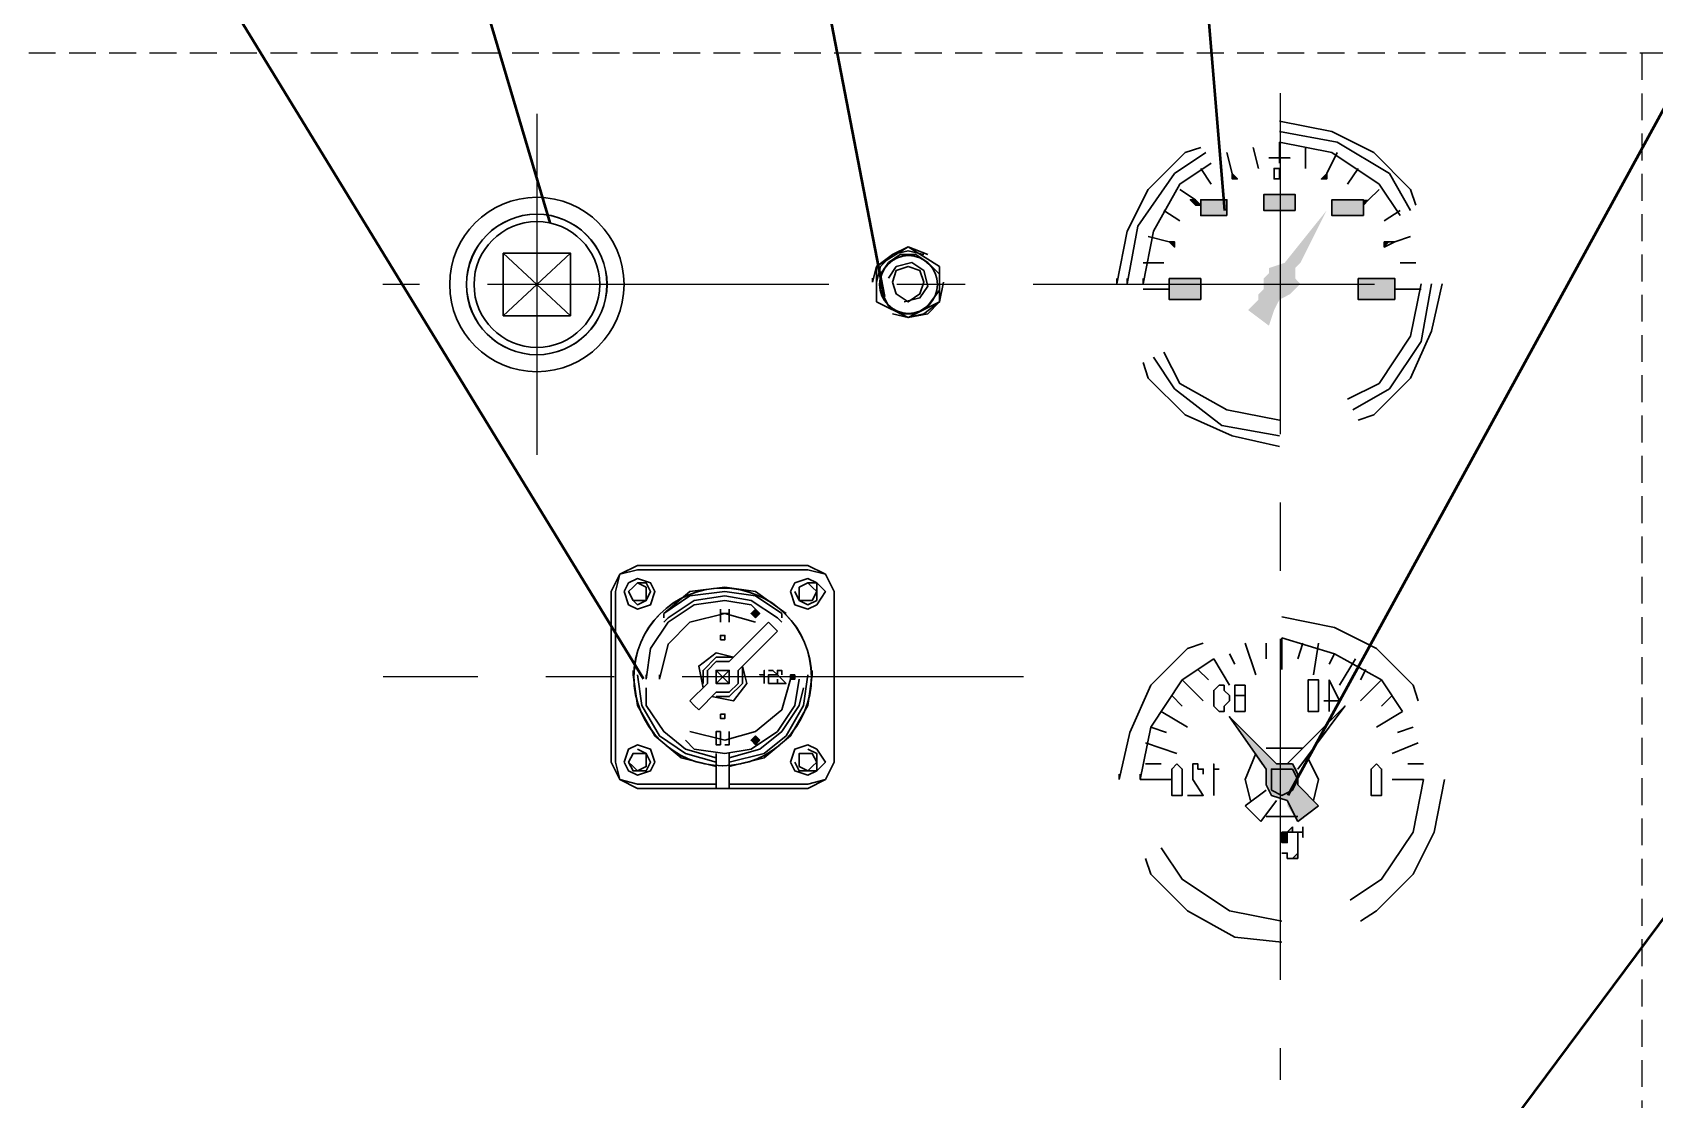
# Model space of a CAD drawing. Header units: millimetres. Extents: x 128333 to 138423, y -158939 to -152492.
# Drawn here: x 130735.6 to 131128.3, y -154018.6 to -153760.4 of the extents above; entities that cross this region are included whole.
import ezdxf

# ---------------------------------------------------------------- set-up
doc = ezdxf.new("R2010")
doc.units = ezdxf.units.MM
doc.header["$LTSCALE"] = 13
doc.linetypes.add('CENTERX2', pattern=[101.6, 63.5, -12.7, 12.7, -12.7])
doc.linetypes.add('DASHED', pattern=[0.75, 0.5, -0.25])
for name, color, linetype in [('1', 4, 'Continuous'), ('4虚线层', 6, 'DASHED'), ('粗实线', 4, 'Continuous')]:
    doc.layers.add(name, color=color, linetype=linetype)
doc.layers.add('标注、文本', color=3, linetype='Continuous', lineweight=25)

# ---------------------------------------------------------------- blocks, each defined once
blk = doc.blocks.new('A$C75176214')
at = {"layer": '粗实线', "lineweight": 30}
h = blk.add_hatch(color=256, dxfattribs=at)
h.dxf.hatch_style = 2
h.paths.add_polyline_path([(0.762, 1.736), (0.72, 1.693), (0.804, 1.693)])
h = blk.add_hatch(color=256, dxfattribs=at)
h.dxf.hatch_style = 2
h.paths.add_polyline_path([(0.72, 1.693), (0.804, 1.693), (0.762, 1.651)])
h = blk.add_hatch(color=256, dxfattribs=at)
h.dxf.hatch_style = 2
h.paths.add_polyline_path([(0.381, 1.101), (0.381, 1.058), (0.423, 1.058)])
h = blk.add_hatch(color=256, dxfattribs=at)
h.dxf.hatch_style = 2
h.paths.add_polyline_path([(0.381, 1.101), (0.423, 1.101), (0.423, 1.058)])
h = blk.add_hatch(color=256, dxfattribs=at)
h.dxf.hatch_style = 2
h.paths.add_polyline_path([(0.762, 0.508), (0.72, 0.466), (0.804, 0.466)])
h = blk.add_hatch(color=256, dxfattribs=at)
h.dxf.hatch_style = 2
h.paths.add_polyline_path([(0.72, 0.466), (0.804, 0.466), (0.762, 0.423)])
for points in [[(0.254, 2.159), (0.085, 2.074), (0, 1.905)], [(0.254, 2.117), (0.085, 2.074), (0, 1.905)], [(2.159, 1.905), (2.074, 2.074), (1.905, 2.159)], [(2.117, 1.905), (2.074, 2.074), (1.905, 2.117)], [(0.254, 1.99), (0.169, 1.99), (0.169, 1.905), (0.169, 1.82), (0.254, 1.778), (0.339, 1.82), (0.381, 1.905)], [(1.651, 1.693), (1.397, 1.905), (1.058, 1.947), (0.762, 1.905), (0.466, 1.693)], [(1.651, 1.651), (1.651, 1.693), (1.397, 1.863), (1.058, 1.905), (0.762, 1.863), (0.508, 1.693), (0.508, 1.651)], [(1.905, 1.99), (1.82, 1.99), (1.778, 1.905), (1.82, 1.82), (1.905, 1.778), (1.947, 1.82), (1.99, 1.905), (1.947, 1.947), (1.905, 1.99), (1.82, 1.947), (1.82, 1.905), (1.82, 1.82), (1.905, 1.82), (1.947, 1.82), (1.99, 1.905)], [(1.651, 1.609), (1.609, 1.651), (1.355, 1.82), (1.058, 1.863), (0.804, 1.82), (0.55, 1.651), (0.508, 1.609)], [(1.82, 1.058), (1.778, 1.355), (1.609, 1.609), (1.355, 1.778), (1.058, 1.82), (0.804, 1.778), (0.72, 1.693)], [(0.762, 1.651), (0.72, 1.693), (0.762, 1.736)], [(0.762, 1.651), (0.804, 1.693), (0.762, 1.736)], [(0.635, 1.609), (0.593, 1.566), (0.55, 1.524)], [(1.693, 1.058), (1.609, 1.397), (1.397, 1.609), (1.058, 1.693), (0.762, 1.609)], [(1.27, 0.974), (1.312, 1.185), (1.143, 1.312), (0.974, 1.27)], [(1.27, 1.016), (1.27, 1.143), (1.143, 1.27), (0.974, 1.27)], [(0.212, 1.143), (0.212, 1.101), (0.254, 0.804), (0.423, 0.508), (0.677, 0.296), (1.016, 0.212)], [(0.254, 1.101), (0.296, 0.804), (0.466, 0.508), (0.677, 0.339), (1.016, 0.254)], [(0.508, 1.101), (0.508, 1.143), (0.55, 1.143), (0.55, 1.101), (0.508, 1.058), (0.466, 1.016), (0.55, 1.016)], [(0.635, 1.143), (0.593, 1.143), (0.55, 1.101), (0.593, 1.101), (0.635, 1.101), (0.635, 1.058), (0.635, 1.016), (0.593, 1.016), (0.55, 1.016), (0.55, 1.058)], [(0.677, 1.101), (0.677, 1.143), (0.677, 1.101), (0.72, 1.101), (0.677, 1.101), (0.677, 1.058)], [(0.889, 1.185), (0.847, 1.016), (0.974, 0.847), (1.185, 0.889)], [(0.889, 1.185), (0.889, 1.016), (1.016, 0.889), (1.143, 0.889)], [(0.931, 1.143), (0.931, 1.016), (1.016, 0.931), (1.143, 0.931)], [(1.228, 1.016), (1.228, 1.143), (1.143, 1.228), (1.016, 1.228)], [(1.143, 0.212), (1.482, 0.296), (1.736, 0.508), (1.905, 0.804), (1.947, 1.101), (1.947, 1.143)], [(1.143, 0.254), (1.439, 0.339), (1.693, 0.508), (1.863, 0.804), (1.905, 1.101)], [(1.82, 1.058), (1.82, 1.101)], [(0.296, 0.974), (0.339, 0.804), (0.508, 0.55), (0.72, 0.381), (1.016, 0.296)], [(0.339, 1.058), (0.381, 0.804), (0.55, 0.55), (0.804, 0.381), (1.058, 0.339), (1.355, 0.381), (1.439, 0.466)], [(0.423, 1.058), (0.508, 0.762), (0.762, 0.55), (1.058, 0.466), (1.397, 0.55)], [(0.677, 1.016), (0.677, 1.058)], [(1.143, 0.296), (1.439, 0.381), (1.651, 0.55), (1.82, 0.804), (1.82, 0.974)], [(1.397, 0.847), (1.355, 0.804), (1.312, 0.762)], [(0.72, 0.466), (0.762, 0.508)], [(0.762, 0.508), (0.804, 0.466), (0.762, 0.423)], [(1.016, 0.55), (1.016, 0.423), (1.058, 0.423)], [(0.254, 0.381), (0.169, 0.339), (0.169, 0.254), (0.169, 0.169), (0.254, 0.169), (0.339, 0.169), (0.381, 0.254)], [(1.905, 0.381), (1.82, 0.339), (1.778, 0.254), (1.82, 0.169), (1.905, 0.169), (1.947, 0.169), (1.99, 0.254), (1.947, 0.339), (1.905, 0.339), (1.82, 0.339), (1.82, 0.254), (1.82, 0.212), (1.905, 0.169), (1.947, 0.212), (1.99, 0.254)], [(0, 0.254), (0.085, 0.085), (0.254, 0.042)], [(0, 0.254), (0.085, 0.085), (0.254, 0)], [(1.905, 0.042), (2.074, 0.085), (2.117, 0.254)], [(1.905, 0), (2.074, 0.085), (2.159, 0.254)]]:
    blk.add_lwpolyline(points, dxfattribs=at)
for points in [[(0, 1.905), (0, 0.254)], [(0.423, 1.905), (0.381, 1.99), (0.254, 2.032), (0.169, 1.99), (0.085, 1.905), (0.169, 1.778), (0.254, 1.736), (0.381, 1.778)], [(0.339, 1.905), (0.339, 1.947), (0.254, 1.99), (0.212, 1.947), (0.169, 1.905), (0.212, 1.82), (0.254, 1.82), (0.339, 1.82)], [(2.032, 1.905), (1.99, 1.99), (1.905, 2.032), (1.778, 1.99), (1.736, 1.905), (1.778, 1.778), (1.905, 1.736), (1.99, 1.778)], [(1.101, 1.439), (1.101, 1.482), (1.058, 1.482), (1.058, 1.439)], [(0.381, 1.101), (0.423, 1.101), (0.423, 1.058), (0.381, 1.058)], [(1.143, 1.058), (1.143, 1.143), (1.058, 1.143), (1.016, 1.143), (1.016, 1.058), (1.016, 1.016), (1.058, 1.016), (1.143, 1.016)], [(1.101, 0.72), (1.058, 0.72), (1.058, 0.677), (1.101, 0.677)], [(1.101, 0.55), (1.101, 0.508), (1.101, 0.466), (1.101, 0.423), (1.143, 0.423), (1.143, 0.466), (1.143, 0.508), (1.143, 0.55)], [(0.423, 0.254), (0.381, 0.381), (0.254, 0.423), (0.169, 0.381), (0.085, 0.254), (0.169, 0.169), (0.254, 0.127), (0.381, 0.169)], [(0.339, 0.254), (0.339, 0.339), (0.254, 0.339), (0.212, 0.339), (0.169, 0.254), (0.212, 0.212), (0.254, 0.169), (0.339, 0.212)], [(2.032, 0.254), (1.99, 0.381), (1.905, 0.423), (1.778, 0.381), (1.736, 0.254), (1.778, 0.169), (1.905, 0.127), (1.99, 0.169)]]:
    blk.add_lwpolyline(points, close=True, dxfattribs=at)
for points in [[(0.254, 2.159), (0.254, 2.159), (1.905, 2.159), (1.905, 2.159)], [(0.254, 2.117), (0.254, 2.117), (1.905, 2.117), (1.905, 2.117)], [(2.117, 1.905), (2.117, 1.905), (2.117, 0.254), (2.117, 0.254)], [(2.159, 1.905), (2.159, 1.905), (2.159, 0.254), (2.159, 0.254)], [(1.016, 1.609), (1.016, 1.609), (1.016, 1.736), (1.016, 1.736)], [(1.101, 1.736), (1.101, 1.736), (1.101, 1.609), (1.101, 1.609)], [(1.101, 1.609), (1.101, 1.609), (1.101, 1.736), (1.101, 1.736)], [(0.635, 1.609), (0.635, 1.609), (1.016, 1.228), (1.016, 1.228)], [(0.72, 1.693), (0.72, 1.693), (0.762, 1.651), (0.762, 1.651)], [(1.016, 1.693), (1.016, 1.693), (1.101, 1.693), (1.101, 1.693)], [(0.55, 1.524), (0.55, 1.524), (0.931, 1.143), (0.931, 1.143)], [(1.693, 1.058), (1.693, 1.058), (1.693, 1.101), (1.693, 1.101)], [(1.228, 1.016), (1.228, 1.016), (1.397, 0.847), (1.397, 0.847)], [(1.143, 0.931), (1.143, 0.931), (1.312, 0.762), (1.312, 0.762)], [(0.72, 0.466), (0.72, 0.466), (0.762, 0.423), (0.762, 0.423)], [(1.016, 0), (1.016, 0), (1.016, 0.339), (1.016, 0.339)], [(1.143, 0), (1.143, 0), (1.143, 0.339), (1.143, 0.339)], [(0.254, 0.042), (0.254, 0.042), (1.016, 0.042), (1.016, 0.042)], [(0.254, 0), (0.254, 0), (1.905, 0), (1.905, 0)], [(1.058, 0), (1.058, 0), (1.101, 0), (1.101, 0)], [(1.143, 0.042), (1.143, 0.042), (1.905, 0.042), (1.905, 0.042)]]:
    blk.add_open_spline(points, degree=3, dxfattribs=at)
blk = doc.blocks.new('A$C08F7720E')
at = {"layer": '标注、文本'}
for p, q in [((10.16, 11.43), (11.43, 10.16)), ((10.16, 10.16), (11.43, 11.43))]:
    blk.add_line(p, q, dxfattribs=at)
at = {"layer": '标注、文本', "xscale": 10, "yscale": 10, "zscale": 10}
blk.add_blockref('A$C75176214', (0, 0), dxfattribs=at)
blk = doc.blocks.new('A$C3EE72B81')
at = {"layer": '粗实线', "lineweight": 30}
h = blk.add_hatch(color=256, dxfattribs=at)
h.dxf.hatch_style = 2
h.paths.add_polyline_path([(1.736, 1.82), (1.355, 1.439), (1.482, 1.439)])
h = blk.add_hatch(color=256, dxfattribs=at)
h.dxf.hatch_style = 2
h.paths.add_polyline_path([(1.228, 1.439), (1.185, 1.397), (1.439, 1.397)])
h = blk.add_hatch(color=256, dxfattribs=at)
h.dxf.hatch_style = 2
h.paths.add_polyline_path([(1.185, 1.397), (1.185, 1.355), (1.439, 1.355)])
h = blk.add_hatch(color=256, dxfattribs=at)
h.dxf.hatch_style = 2
h.paths.add_polyline_path([(1.185, 1.397), (1.439, 1.397), (1.439, 1.355)])
h = blk.add_hatch(color=256, dxfattribs=at)
h.dxf.hatch_style = 2
h.paths.add_polyline_path([(1.185, 1.355), (1.185, 1.27), (1.439, 1.27)])
h = blk.add_hatch(color=256, dxfattribs=at)
h.dxf.hatch_style = 2
h.paths.add_polyline_path([(1.185, 1.355), (1.439, 1.355), (1.439, 1.27)])
h = blk.add_hatch(color=256, dxfattribs=at)
h.dxf.hatch_style = 2
h.paths.add_polyline_path([(1.228, 1.439), (1.482, 1.439), (1.439, 1.397)])
h = blk.add_hatch(color=256, dxfattribs=at)
h.dxf.hatch_style = 2
h.paths.add_polyline_path([(1.101, 1.185), (1.058, 1.143), (1.27, 1.143)])
h = blk.add_hatch(color=256, dxfattribs=at)
h.dxf.hatch_style = 2
h.paths.add_polyline_path([(1.185, 1.27), (1.101, 1.185), (1.397, 1.185)])
h = blk.add_hatch(color=256, dxfattribs=at)
h.dxf.hatch_style = 2
h.paths.add_polyline_path([(1.101, 1.185), (1.397, 1.185), (1.27, 1.143)])
h = blk.add_hatch(color=256, dxfattribs=at)
h.dxf.hatch_style = 2
h.paths.add_polyline_path([(1.185, 1.27), (1.439, 1.27), (1.397, 1.185)])
h = blk.add_hatch(color=256, dxfattribs=at)
h.dxf.hatch_style = 2
h.paths.add_polyline_path([(1.058, 1.143), (1.016, 1.101), (1.27, 1.101)])
h = blk.add_hatch(color=256, dxfattribs=at)
h.dxf.hatch_style = 2
h.paths.add_polyline_path([(1.016, 1.101), (1.27, 1.101), (1.185, 0.974)])
h = blk.add_hatch(color=256, dxfattribs=at)
h.dxf.hatch_style = 2
h.paths.add_polyline_path([(1.058, 1.143), (1.27, 1.143), (1.27, 1.101)])
h = blk.add_hatch(color=256, dxfattribs=at)
h.dxf.hatch_style = 2
h.paths.add_polyline_path([(1.228, 0.931), (1.228, 0.889), (1.185, 0.889), (1.185, 0.847), (1.185, 0.804), (1.185, 0.762), (1.185, 0.72), (1.185, 0.677), (1.228, 0.677), (1.27, 0.677), (1.228, 0.677), (1.185, 0.72), (1.185, 0.762), (1.185, 0.804), (1.185, 0.847), (1.185, 0.889), (1.228, 0.889), (1.27, 0.889)])
h = blk.add_hatch(color=256, dxfattribs=at)
h.dxf.hatch_style = 2
h.paths.add_polyline_path([(1.143, 0.889), (1.143, 0.847), (1.143, 0.889), (1.185, 0.889)])
h = blk.add_hatch(color=256, dxfattribs=at)
h.dxf.hatch_style = 2
h.paths.add_polyline_path([(1.312, 0.889), (1.27, 0.889), (1.27, 0.847), (1.27, 0.804), (1.312, 0.804)])
h = blk.add_hatch(color=256, dxfattribs=at)
h.dxf.hatch_style = 2
h.paths.add_polyline_path([(1.312, 0.72), (1.27, 0.72), (1.27, 0.677), (1.228, 0.677), (1.27, 0.677), (1.27, 0.72)])
for points in [[(1.312, 2.625), (0.889, 2.54), (0.55, 2.371), (0.254, 2.074), (0.212, 1.947)], [(1.312, 2.625), (0.889, 2.54), (0.55, 2.371), (0.254, 2.074), (0.212, 1.947)], [(1.312, 2.455), (0.889, 2.328), (0.508, 2.117), (0.339, 1.863)], [(2.625, 1.312), (2.54, 1.693), (2.371, 2.074), (2.074, 2.371), (1.947, 2.413)], [(2.625, 1.312), (2.54, 1.693), (2.371, 2.074), (2.074, 2.371), (1.947, 2.413)], [(2.455, 1.312), (2.371, 1.736), (2.117, 2.117), (1.863, 2.286)], [(0.931, 2.117), (0.847, 1.947), (0.974, 1.947)], [(0.931, 2.117), (0.931, 1.863)], [(1.27, 1.439), (0.804, 1.905), (1.185, 1.397)], [(1.355, 1.439), (1.736, 1.82), (1.439, 1.397)], [(1.101, 1.482), (1.016, 1.312), (1.058, 1.143)], [(1.439, 1.566), (1.143, 1.566)], [(1.566, 1.143), (1.609, 1.312), (1.524, 1.524)], [(0, 1.312), (0.085, 0.889), (0.254, 0.55), (0.55, 0.254), (0.677, 0.169)], [(0, 1.312), (0.085, 0.889), (0.254, 0.55), (0.55, 0.254), (0.677, 0.169)], [(0.169, 1.312), (0.254, 0.889), (0.508, 0.508), (0.762, 0.339)], [(1.355, 1.439), (1.228, 1.439), (1.185, 1.355), (1.185, 1.27)], [(1.27, 1.143), (1.397, 1.185), (1.439, 1.27), (1.439, 1.397)], [(1.82, 1.397), (1.863, 1.397), (1.863, 1.439), (1.863, 1.185)], [(1.947, 1.355), (1.947, 1.397), (1.99, 1.397), (1.99, 1.439), (2.032, 1.439), (2.032, 1.397), (2.032, 1.355), (2.032, 1.312), (1.947, 1.185), (2.074, 1.185)], [(2.455, 1.312), (2.455, 1.355)], [(2.625, 1.312), (2.625, 1.355)], [(2.625, 1.312), (2.625, 1.355)], [(1.185, 0.974), (1.016, 1.101)], [(1.185, 1.016), (1.439, 1.016)], [(1.312, 0.169), (1.736, 0.254), (2.117, 0.508), (2.286, 0.762)], [(1.312, 0), (1.693, 0.042), (2.074, 0.254), (2.371, 0.55), (2.413, 0.677)], [(1.312, 0), (1.693, 0.042), (2.074, 0.254), (2.371, 0.55), (2.413, 0.677)]]:
    blk.add_lwpolyline(points, dxfattribs=at)
for points in [[(1.058, 2.117), (1.016, 2.117), (1.016, 2.074), (1.016, 1.99), (1.016, 1.905), (1.016, 1.863), (1.058, 1.863), (1.101, 1.863), (1.101, 1.905), (1.101, 1.99), (1.101, 2.074), (1.101, 2.117)], [(1.651, 2.074), (1.609, 2.074), (1.609, 2.032), (1.609, 1.99), (1.651, 1.99), (1.693, 1.99), (1.693, 1.947), (1.693, 1.905), (1.693, 1.863), (1.651, 1.863), (1.609, 1.863), (1.609, 1.905), (1.609, 1.947), (1.609, 1.99), (1.651, 1.99), (1.693, 1.99), (1.693, 2.032), (1.693, 2.074)], [(1.778, 2.074), (1.778, 2.032), (1.736, 1.99), (1.736, 1.947), (1.778, 1.905), (1.778, 1.863), (1.82, 1.863), (1.863, 1.905), (1.863, 1.947), (1.863, 1.99), (1.863, 2.032), (1.82, 2.074)], [(0.55, 1.439), (0.508, 1.397), (0.508, 1.312), (0.508, 1.228), (0.508, 1.185), (0.55, 1.185), (0.593, 1.185), (0.593, 1.228), (0.593, 1.312), (0.593, 1.397)], [(1.397, 1.312), (1.397, 1.397), (1.312, 1.397), (1.228, 1.397), (1.185, 1.312), (1.228, 1.228), (1.312, 1.185), (1.397, 1.228)], [(2.159, 1.439), (2.117, 1.397), (2.117, 1.312), (2.117, 1.27), (2.117, 1.228), (2.117, 1.185), (2.159, 1.185), (2.201, 1.185), (2.201, 1.228), (2.201, 1.27), (2.201, 1.312), (2.201, 1.397)], [(1.143, 0.931), (1.143, 0.889), (1.143, 0.847), (1.143, 0.889)], [(1.228, 0.931), (1.228, 0.889), (1.185, 0.889), (1.185, 0.847), (1.185, 0.804), (1.185, 0.762), (1.185, 0.72), (1.185, 0.677), (1.228, 0.677), (1.27, 0.677), (1.228, 0.677), (1.185, 0.72), (1.185, 0.762), (1.185, 0.804), (1.185, 0.847), (1.185, 0.889), (1.228, 0.889), (1.27, 0.889)], [(1.143, 0.889), (1.143, 0.847), (1.143, 0.889), (1.185, 0.889)], [(1.27, 0.889), (1.228, 0.889)], [(1.312, 0.889), (1.27, 0.889), (1.27, 0.847), (1.27, 0.804), (1.312, 0.804)], [(1.312, 0.72), (1.27, 0.72), (1.27, 0.677), (1.228, 0.677), (1.27, 0.677), (1.27, 0.72)]]:
    blk.add_lwpolyline(points, close=True, dxfattribs=at)
for points in [[(1.016, 2.413), (1.016, 2.413), (1.058, 2.159), (1.058, 2.159)], [(1.143, 2.413), (1.143, 2.413), (1.185, 2.286), (1.185, 2.286)], [(1.312, 2.455), (1.312, 2.455), (1.312, 2.201), (1.312, 2.201)], [(1.439, 2.413), (1.439, 2.413), (1.439, 2.286), (1.439, 2.286)], [(1.609, 2.413), (1.609, 2.413), (1.524, 2.159), (1.524, 2.159)], [(0.72, 2.286), (0.72, 2.286), (0.847, 2.074), (0.847, 2.074)], [(0.889, 2.328), (0.889, 2.328), (0.931, 2.244), (0.931, 2.244)], [(1.736, 2.328), (1.736, 2.328), (1.693, 2.244), (1.693, 2.244)], [(1.863, 2.286), (1.863, 2.286), (1.736, 2.074), (1.736, 2.074)], [(0.508, 2.117), (0.508, 2.117), (0.677, 1.947), (0.677, 1.947)], [(0.635, 2.201), (0.635, 2.201), (0.677, 2.117), (0.677, 2.117)], [(1.99, 2.201), (1.99, 2.201), (1.905, 2.117), (1.905, 2.117)], [(2.117, 2.117), (2.117, 2.117), (1.947, 1.947), (1.947, 1.947)], [(0.423, 1.99), (0.423, 1.99), (0.508, 1.905), (0.508, 1.905)], [(2.201, 1.99), (2.201, 1.99), (2.117, 1.905), (2.117, 1.905)], [(0.339, 1.863), (0.339, 1.863), (0.55, 1.736), (0.55, 1.736)], [(2.286, 1.863), (2.286, 1.863), (2.074, 1.736), (2.074, 1.736)], [(0.254, 1.736), (0.254, 1.736), (0.381, 1.693), (0.381, 1.693)], [(2.371, 1.736), (2.371, 1.736), (2.244, 1.693), (2.244, 1.693)], [(0.212, 1.609), (0.212, 1.609), (0.423, 1.524), (0.423, 1.524)], [(2.413, 1.609), (2.413, 1.609), (2.159, 1.524), (2.159, 1.524)], [(0.169, 1.439), (0.169, 1.439), (0.296, 1.439), (0.296, 1.439)], [(0.169, 1.312), (0.169, 1.312), (0.381, 1.312), (0.381, 1.312)], [(0.169, 1.312), (0.169, 1.312), (0.423, 1.312), (0.423, 1.312)], [(2.455, 1.312), (2.455, 1.312), (2.201, 1.312), (2.201, 1.312)], [(2.455, 1.312), (2.455, 1.312), (2.244, 1.312), (2.244, 1.312)], [(2.413, 1.439), (2.413, 1.439), (2.286, 1.439), (2.286, 1.439)], [(1.185, 1.27), (1.185, 1.27), (1.016, 1.101), (1.016, 1.101)], [(1.439, 1.228), (1.439, 1.228), (1.609, 1.101), (1.609, 1.101)], [(1.27, 1.143), (1.27, 1.143), (1.185, 0.974), (1.185, 0.974)], [(1.355, 1.143), (1.355, 1.143), (1.482, 0.974), (1.482, 0.974)], [(1.609, 1.101), (1.609, 1.101), (1.482, 0.974), (1.482, 0.974)]]:
    blk.add_open_spline(points, degree=3, dxfattribs=at)
blk = doc.blocks.new('A$C611D0E0A')
at = {"layer": '粗实线', "lineweight": 30}
h = blk.add_hatch(color=256, dxfattribs=at)
h.dxf.hatch_style = 2
h.paths.add_polyline_path([(0.931, 2.201), (0.931, 2.159), (0.974, 2.159)])
h = blk.add_hatch(color=256, dxfattribs=at)
h.dxf.hatch_style = 2
h.paths.add_polyline_path([(1.693, 2.201), (1.651, 2.159), (1.693, 2.159)])
h = blk.add_hatch(color=256, dxfattribs=at)
h.dxf.hatch_style = 2
h.paths.add_polyline_path([(0.593, 1.99), (0.635, 1.99), (0.635, 1.947)])
h = blk.add_hatch(color=256, dxfattribs=at)
h.dxf.hatch_style = 2
h.paths.add_polyline_path([(0.635, 1.863), (0.889, 1.863), (0.889, 1.99), (0.635, 1.99)])
h = blk.add_hatch(color=256, dxfattribs=at)
h.dxf.hatch_style = 2
h.paths.add_polyline_path([(1.185, 1.905), (1.439, 1.905), (1.439, 2.032), (1.185, 2.032)])
h = blk.add_hatch(color=256, dxfattribs=at)
h.dxf.hatch_style = 2
h.paths.add_polyline_path([(1.736, 1.863), (1.947, 1.863), (1.947, 1.99), (1.736, 1.99)])
h = blk.add_hatch(color=256, dxfattribs=at)
h.dxf.hatch_style = 2
h.paths.add_polyline_path([(1.99, 1.99), (1.947, 1.947), (1.99, 1.947)])
h = blk.add_hatch(color=256, dxfattribs=at)
h.dxf.hatch_style = 2
h.paths.add_polyline_path([(1.99, 1.99), (2.032, 1.99), (1.99, 1.947)])
h = blk.add_hatch(color=256, dxfattribs=at)
h.dxf.hatch_style = 2
h.paths.add_polyline_path([(0.931, 1.905), (1.143, 1.482), (1.27, 1.482)])
h = blk.add_hatch(color=256, dxfattribs=at)
h.dxf.hatch_style = 2
h.paths.add_polyline_path([(0.423, 1.651), (0.466, 1.651), (0.466, 1.609)])
h = blk.add_hatch(color=256, dxfattribs=at)
h.dxf.hatch_style = 2
h.paths.add_polyline_path([(2.159, 1.651), (2.201, 1.651), (2.159, 1.609)])
h = blk.add_hatch(color=256, dxfattribs=at)
h.dxf.hatch_style = 2
h.paths.add_polyline_path([(1.143, 1.482), (1.185, 1.439), (1.397, 1.439)])
h = blk.add_hatch(color=256, dxfattribs=at)
h.dxf.hatch_style = 2
h.paths.add_polyline_path([(1.143, 1.482), (1.27, 1.482), (1.397, 1.439)])
h = blk.add_hatch(color=256, dxfattribs=at)
h.dxf.hatch_style = 2
h.paths.add_polyline_path([(0.381, 1.185), (0.677, 1.185), (0.677, 1.355), (0.381, 1.355)])
h = blk.add_hatch(color=256, dxfattribs=at)
h.dxf.hatch_style = 2
h.paths.add_polyline_path([(1.185, 1.355), (1.143, 1.312), (1.439, 1.312)])
h = blk.add_hatch(color=256, dxfattribs=at)
h.dxf.hatch_style = 2
h.paths.add_polyline_path([(1.143, 1.312), (1.185, 1.27), (1.439, 1.27)])
h = blk.add_hatch(color=256, dxfattribs=at)
h.dxf.hatch_style = 2
h.paths.add_polyline_path([(1.143, 1.312), (1.439, 1.312), (1.439, 1.27)])
h = blk.add_hatch(color=256, dxfattribs=at)
h.dxf.hatch_style = 2
h.paths.add_polyline_path([(1.185, 1.439), (1.185, 1.397), (1.397, 1.397)])
h = blk.add_hatch(color=256, dxfattribs=at)
h.dxf.hatch_style = 2
h.paths.add_polyline_path([(1.185, 1.439), (1.397, 1.439), (1.397, 1.397)])
h = blk.add_hatch(color=256, dxfattribs=at)
h.dxf.hatch_style = 2
h.paths.add_polyline_path([(1.185, 1.397), (1.185, 1.355), (1.439, 1.355)])
h = blk.add_hatch(color=256, dxfattribs=at)
h.dxf.hatch_style = 2
h.paths.add_polyline_path([(1.185, 1.397), (1.397, 1.397), (1.439, 1.355)])
h = blk.add_hatch(color=256, dxfattribs=at)
h.dxf.hatch_style = 2
h.paths.add_polyline_path([(1.185, 1.355), (1.439, 1.355), (1.439, 1.312)])
h = blk.add_hatch(color=256, dxfattribs=at)
h.dxf.hatch_style = 2
h.paths.add_polyline_path([(1.947, 1.185), (2.201, 1.185), (2.201, 1.355), (1.947, 1.355)])
h = blk.add_hatch(color=256, dxfattribs=at)
h.dxf.hatch_style = 2
h.paths.add_polyline_path([(1.185, 1.27), (1.228, 1.228), (1.482, 1.228)])
h = blk.add_hatch(color=256, dxfattribs=at)
h.dxf.hatch_style = 2
h.paths.add_polyline_path([(1.185, 1.27), (1.439, 1.27), (1.482, 1.228)])
h = blk.add_hatch(color=256, dxfattribs=at)
h.dxf.hatch_style = 2
h.paths.add_polyline_path([(1.228, 1.228), (1.312, 1.185), (1.482, 1.185)])
h = blk.add_hatch(color=256, dxfattribs=at)
h.dxf.hatch_style = 2
h.paths.add_polyline_path([(1.228, 1.228), (1.482, 1.228), (1.482, 1.185)])
h = blk.add_hatch(color=256, dxfattribs=at)
h.dxf.hatch_style = 2
h.paths.add_polyline_path([(1.312, 1.185), (1.355, 1.101), (1.566, 1.101)])
h = blk.add_hatch(color=256, dxfattribs=at)
h.dxf.hatch_style = 2
h.paths.add_polyline_path([(1.312, 1.185), (1.482, 1.185), (1.566, 1.101)])
h = blk.add_hatch(color=256, dxfattribs=at)
h.dxf.hatch_style = 2
h.paths.add_polyline_path([(1.355, 1.101), (1.566, 1.101), (1.397, 0.974)])
for points in [[(1.312, 2.625), (0.889, 2.54), (0.55, 2.371), (0.254, 2.074), (0.212, 1.947)], [(1.312, 2.54), (0.847, 2.455), (0.423, 2.201), (0.254, 1.905)], [(1.312, 2.455), (0.889, 2.371), (0.508, 2.117), (0.339, 1.863)], [(2.54, 1.312), (2.455, 1.778), (2.159, 2.201), (1.905, 2.371)], [(2.625, 1.312), (2.54, 1.736), (2.371, 2.074), (2.074, 2.371), (1.947, 2.413)], [(2.413, 1.312), (2.328, 1.736), (2.117, 2.117), (1.863, 2.286)], [(0, 1.312), (0.085, 0.931), (0.254, 0.55), (0.55, 0.254), (0.677, 0.212)], [(0.085, 1.312), (0.169, 0.847), (0.423, 0.466), (0.72, 0.296)], [(0.169, 1.312), (0.254, 0.889), (0.508, 0.508), (0.762, 0.381)], [(2.54, 1.312), (2.54, 1.355)], [(2.625, 1.312), (2.625, 1.355)], [(1.312, 0.212), (1.736, 0.296), (2.117, 0.508), (2.244, 0.762)], [(1.312, 0.085), (1.778, 0.169), (2.159, 0.466), (2.328, 0.72)], [(1.312, 0), (1.693, 0.085), (2.074, 0.254), (2.371, 0.55), (2.413, 0.677)]]:
    blk.add_lwpolyline(points, dxfattribs=at)
for points in [[(1.397, 2.328), (1.228, 2.328)], [(1.312, 2.244), (1.312, 2.201), (1.312, 2.159), (1.355, 2.159), (1.355, 2.201), (1.355, 2.244)], [(0.931, 2.201), (0.974, 2.159), (0.931, 2.159)], [(1.693, 2.201), (1.693, 2.159), (1.651, 2.159)], [(1.693, 2.201), (1.651, 2.159), (1.693, 2.159)], [(0.593, 1.99), (0.635, 1.947)], [(0.635, 1.863), (0.889, 1.863), (0.889, 1.99), (0.635, 1.99)], [(1.185, 1.905), (1.439, 1.905), (1.439, 2.032), (1.185, 2.032)], [(1.736, 1.863), (1.947, 1.863), (1.947, 1.99), (1.736, 1.99)], [(2.032, 1.99), (1.99, 1.947), (1.947, 1.947), (1.99, 1.99)], [(1.99, 1.99), (1.947, 1.947), (1.99, 1.947), (2.032, 1.99)], [(0.381, 1.651), (0.466, 1.609), (0.466, 1.651), (0.423, 1.651)], [(2.201, 1.651), (2.159, 1.609), (2.159, 1.651)], [(2.201, 1.651), (2.159, 1.609), (2.159, 1.651)], [(0.381, 1.185), (0.677, 1.185), (0.677, 1.355), (0.381, 1.355)], [(1.947, 1.185), (2.201, 1.185), (2.201, 1.355), (1.947, 1.355)], [(0.339, 1.27), (0.381, 1.27)], [(2.286, 1.27), (2.201, 1.27)], [(2.286, 1.27), (2.201, 1.27)]]:
    blk.add_lwpolyline(points, close=True, dxfattribs=at)
for points in [[(0.847, 2.371), (0.847, 2.371), (0.931, 2.201), (0.931, 2.201)], [(1.101, 2.413), (1.101, 2.413), (1.101, 2.244), (1.101, 2.244)], [(1.312, 2.455), (1.312, 2.455), (1.312, 2.286), (1.312, 2.286)], [(1.524, 2.413), (1.524, 2.413), (1.482, 2.244), (1.482, 2.244)], [(1.736, 2.371), (1.736, 2.371), (1.693, 2.201), (1.693, 2.201)], [(0.677, 2.244), (0.677, 2.244), (0.762, 2.117), (0.762, 2.117)], [(1.947, 2.244), (1.947, 2.244), (1.863, 2.117), (1.863, 2.117)], [(0.508, 2.074), (0.508, 2.074), (0.593, 1.99), (0.593, 1.99)], [(2.117, 2.074), (2.117, 2.074), (1.99, 1.99), (1.99, 1.99)], [(0.339, 1.905), (0.339, 1.905), (0.466, 1.82), (0.466, 1.82)], [(2.244, 1.905), (2.244, 1.905), (2.117, 1.82), (2.117, 1.82)], [(0.254, 1.693), (0.254, 1.693), (0.381, 1.651), (0.381, 1.651)], [(2.371, 1.693), (2.371, 1.693), (2.201, 1.651), (2.201, 1.651)], [(0.212, 1.482), (0.212, 1.482), (0.339, 1.482), (0.339, 1.482)], [(2.413, 1.482), (2.413, 1.482), (2.244, 1.482), (2.244, 1.482)], [(2.413, 1.312), (2.413, 1.312), (2.413, 1.355), (2.413, 1.355)], [(0.169, 1.27), (0.169, 1.27), (0.339, 1.27), (0.339, 1.27)], [(2.413, 1.27), (2.413, 1.27), (2.286, 1.27), (2.286, 1.27)]]:
    blk.add_open_spline(points, degree=3, dxfattribs=at)
blk = doc.blocks.new('A$C588303E3')
at = {"layer": '粗实线', "lineweight": 30}
for points in [[(0.63, 8.25), (5.71, 11.43)], [(11.43, 5.71), (10.79, 8.25), (8.25, 10.16), (5.71, 11.43), (2.54, 10.16)], [(10.79, 5.71), (10.16, 8.25), (8.25, 10.16), (5.71, 10.79), (3.17, 10.16)], [(10.79, 2.54), (10.79, 8.25), (5.71, 11.43)], [(8.89, 6.35), (7.62, 8.25), (5.08, 8.89), (3.17, 7.62), (2.54, 5.08), (3.81, 3.17), (6.35, 2.54)], [(0, 5.71), (0.63, 2.54), (2.54, 0.63), (5.71, 0), (8.25, 0.63)], [(0, 5.71), (0.63, 2.54), (3.17, 0.63), (5.71, 0), (8.25, 0.63)], [(10.79, 5.71), (10.79, 6.35)], [(10.79, 2.54), (5.71, 0), (0.63, 2.54)]]:
    blk.add_lwpolyline(points, dxfattribs=at)
for points in [[(8.89, 8.89), (6.98, 10.16), (4.44, 10.16), (2.54, 8.89), (0.63, 6.98), (0.63, 4.44), (2.54, 1.91), (4.44, 0.63), (6.98, 0.63), (8.89, 1.91), (10.16, 4.44), (10.16, 6.98)], [(8.25, 5.71), (7.62, 7.62), (5.71, 8.25), (3.81, 7.62), (3.17, 5.71), (3.81, 3.81), (5.71, 2.54), (7.62, 3.81)]]:
    blk.add_lwpolyline(points, close=True, dxfattribs=at)
for points in [[(0.63, 2.54), (0.63, 2.54), (0.63, 8.25), (0.63, 8.25)], [(11.43, 5.71), (11.43, 5.71), (11.43, 6.35), (11.43, 6.35)]]:
    blk.add_open_spline(points, degree=3, dxfattribs=at)
blk = doc.blocks.new('A$C74305C97')
at = {"layer": '粗实线', "lineweight": 30}
for p, q in [((0.506, 1.12), (1.141, 0.527)), ((0.506, 0.527), (1.141, 1.12))]:
    blk.add_line(p, q, dxfattribs=at)
for points in [[(1.141, 1.12), (0.506, 1.12), (0.506, 0.527)], [(1.141, 0.527), (1.141, 1.12)], [(0.506, 0.527), (1.141, 0.527)]]:
    blk.add_lwpolyline(points, dxfattribs=at)
for radius in [0.823, 0.593]:
    blk.add_circle((0.823, 0.823), radius, dxfattribs=at)

msp = doc.modelspace()

# ---------------------------------------------------------------- linework, layer by layer
at = {"layer": '1', "color": 1, "linetype": 'CENTERX2', "lineweight": -3, "ltscale": 0.1}
for p, q in [((131037.666, -153775.079), (131037.666, -154013.87)), ((130857.666, -153780.079), (130857.666, -153864.711)), ((131060.434, -153821.364), (130820.459, -153821.364)), ((130975.468, -153916.352), (130820.497, -153916.328))]:
    msp.add_line(p, q, dxfattribs=at)
at = {"layer": '4虚线层'}
for p, q in [((131131.213, -153765.356), (129759.213, -153765.356)), ((131125.213, -153765.356), (131125.213, -155403.356))]:
    msp.add_line(p, q, dxfattribs=at)
at = {"layer": '粗实线', "lineweight": 50}
for p, q in [((131535.811, -153430.585), (131034.354, -154103.651)), ((131320.958, -153430.689), (131039.471, -153945.021)), ((130587.311, -153432.379), (130883.502, -153916.785)), ((130750.169, -153432.379), (130860.818, -153806.473)), ((130866.427, -153434.463), (130941.774, -153824.39)), ((130993.094, -153434.463), (131024.181, -153803.425))]:
    msp.add_line(p, q, dxfattribs=at)
at = {"layer": '粗实线', "lineweight": 30}
for centre, radius in [((130857.666, -153821.364), 17), ((130857.711, -153821.364), 17), ((130947.666, -153821.364), 7), ((130947.711, -153821.364), 7), ((130902.652, -153916.352), 21.5), ((130902.697, -153916.352), 21.5)]:
    msp.add_circle(centre, radius, dxfattribs=at)

# ---------------------------------------------------------------- block references
at = {"layer": '标注、文本'}
for name, p, xscale, yscale, zscale in [('A$C611D0E0A', (131076.83, -153860.575), -30, 30, 30), ('A$C74305C97', (130878.829, -153842.482), -25.64999999999418, 25.64999999999418, 25.65), ('A$C588303E3', (130956.134, -153829.379), -1.5, 1.5, 1.5), ('A$C08F7720E', (130929.684, -153943.339), -2.5, 2.5, 2.5), ('A$C3EE72B81', (131077.432, -153980.581), -30, 30, 30)]:
    msp.add_blockref(name, p, dxfattribs=dict(at, xscale=xscale, yscale=yscale, zscale=zscale))

doc.saveas('drawing.dxf')
